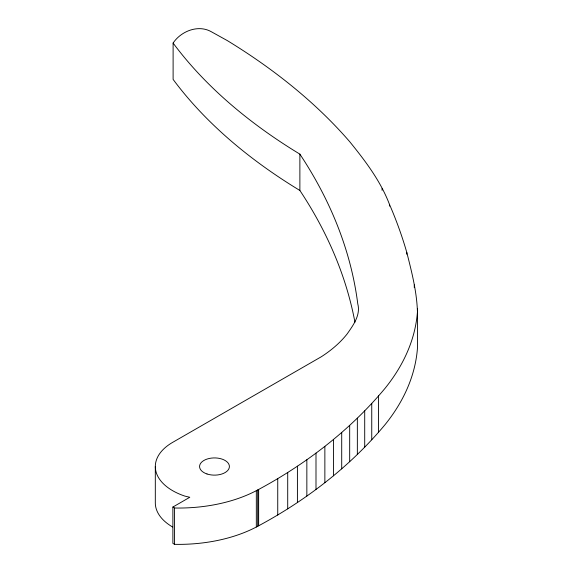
<?xml version="1.0" encoding="UTF-8"?>
<svg xmlns="http://www.w3.org/2000/svg" width="573" height="573" viewBox="0 0 573 573"><rect width="100%" height="100%" fill="white"/><g stroke="black" fill="none" stroke-linecap="round" stroke-linejoin="round"><path stroke-width="0.86" d="M354.945 322.227A913.097 527.174 0 0 0 299.88 190.472A649.718 375.107 0 0 1 173.11 79.396L173.11 43.061C181.018 31.171 198.222 24.288 211.33 31.744L227.323 40.604A728.62 420.668 0 0 1 349.795 141.796C365.438 161.106 380.501 180.946 389.461 204.346C396.258 219.996 402.081 236.055 406.794 252.449C411.729 271.946 416.865 291.872 417.438 312.013A350.096 202.126 0 0 1 385.049 388.322C350.261 430.087 306.383 463.758 258.645 489.457L256.324 490.681A115.567 66.726 0 0 1 174.55 508.007L172.881 507.041L172.881 543.376L174.55 544.336A115.567 66.726 0 0 0 256.324 527.017L258.645 525.785C306.383 500.093 350.261 466.415 385.049 424.65A350.096 202.126 0 0 0 417.438 348.348L417.538 308.639M172.881 507.041L189.785 497.278L184.9 496.111A59.169 34.165 0 0 1 172.645 442.37L321.346 356.735C331.044 350.475 340.025 342.976 347.188 333.887C353.276 325.156 360.811 315 357.76 303.769A913.097 527.174 0 0 0 299.88 154.137A649.718 375.107 0 0 1 173.11 43.061M414.272 284.924L414.272 287.589M406.794 252.449L406.794 254.226M389.461 204.346L389.461 206.122M382.069 188.531L382.069 190.3M378.474 395.907L378.474 432.243M371.748 403.435L371.748 439.763M364.707 410.855L364.707 447.191M357.351 418.183L357.351 454.511M349.68 425.395L349.68 461.731M341.709 432.5L341.709 468.836M333.429 439.491L333.429 475.826M324.862 446.36L324.862 482.688M315.995 453.1L315.995 489.435M306.849 459.718L306.849 496.053M299.88 154.137L299.88 190.472M297.416 466.2L297.416 502.535M287.71 472.546L287.71 508.881M277.74 478.756L277.74 515.084M258.645 489.457L258.645 525.785M257.721 489.894L257.721 526.222M256.324 490.681L256.324 527.017M174.55 508.007L174.55 544.336M155.312 466.529L155.312 502.858A59.169 34.165 0 0 0 172.645 527.017M206.996 473.971A14.912 8.609 0 0 0 229.401 466.551A14.912 8.609 0 0 0 207.061 459.059A14.912 8.609 0 0 0 206.996 473.971"/></g></svg>
